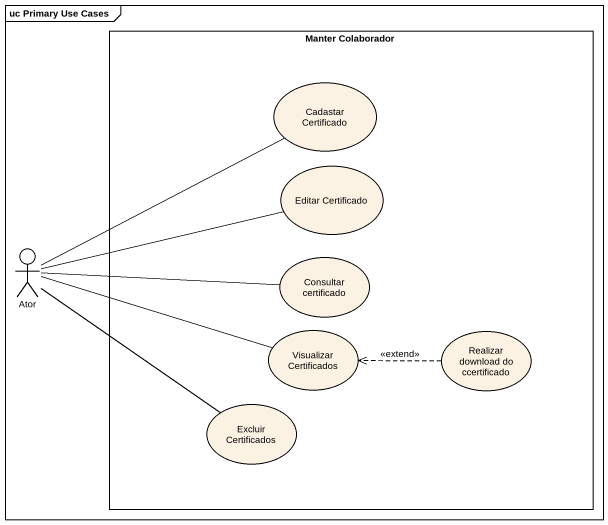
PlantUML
@startuml
mainframe uc Primary Use Cases
rectangle "Manter Colaborador" as Manter_Colaborador {
  usecase "Cadastar Certificado" as Cadastar_Certificado
  usecase "Editar Certificado" as Editar_Certificado
  usecase "Consultar certificado" as Consultar_certificado
  usecase "Visualizar Certificados" as Visualizar_Certificados
  usecase "Realizar download do ccertificado" as Realizar_download_do
  usecase "Excluir Certificados" as Excluir_Certificados
}
actor Ator
Ator -right- Cadastar_Certificado
Ator -right- Editar_Certificado
Ator -right- Consultar_certificado
Ator -right- Visualizar_Certificados
Ator -- Excluir_Certificados
Realizar_download_do .left.> Visualizar_Certificados : <<extend>>
@enduml
